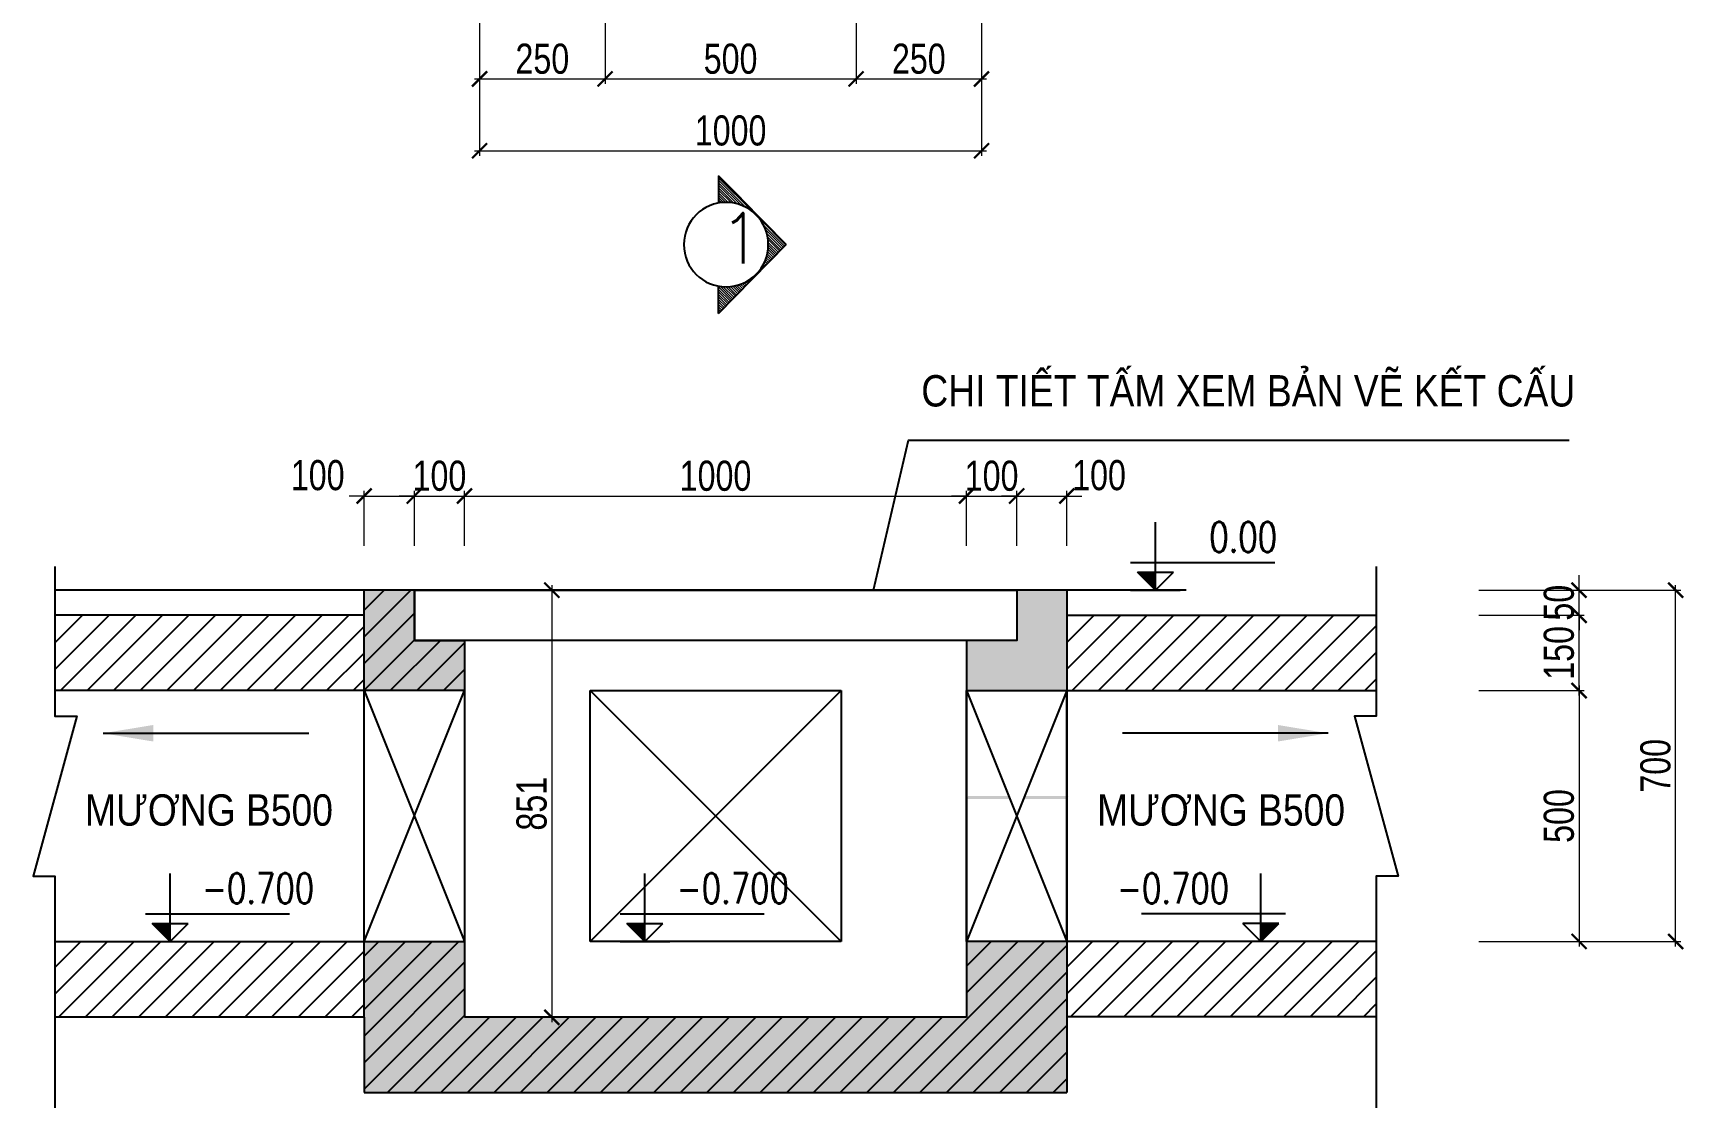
# Model space of a CAD drawing. Header units: millimetres. Extents: x -294625 to 2136527, y -251383 to 128331.
# Drawn here: x 1565050 to 1568339, y -126986 to -124844 of the extents above; entities that cross this region are included whole.
import ezdxf
from ezdxf.enums import TextEntityAlignment as Align

# ---------------------------------------------------------------- set-up
doc = ezdxf.new("R2010")
doc.units = ezdxf.units.MM
doc.linetypes.add('$0$HIDDEN', pattern=[0.375, 0.25, -0.125])
doc.linetypes.add('CONTINOUS', pattern=[0])
doc.layers.get('Defpoints').update_dxf_attribs({"lineweight": 0})
for name, color, linetype in [('1-WALL', 1, 'Continuous'), ('1HATCH', 251, 'Continuous'), ('CHU', 7, 'Continuous'), ('Gtechcons-Text', 7, 'Continuous'), ('HNCD-TEX', 3, 'Continuous'), ('P-Netcat', 6, 'CONTINOUS'), ('S13_Hatch Line', 8, 'Continuous'), ('S22_Blinding', 3, 'Continuous'), ('S24_Wall', 2, 'Continuous'), ('THAY', 7, 'Continuous')]:
    doc.layers.add(name, color=color, linetype=linetype)
for name, color, linetype, lineweight in [('8', 8, 'Continuous', 5), ('CNC291_T', 3, 'Continuous', 13), ('S-ANNO-DIMS', 41, 'Continuous', 20), ('yckt nuoc', 3, 'Continuous', 40)]:
    doc.layers.add(name, color=color, linetype=linetype, lineweight=lineweight)
doc.styles.add('HNCD- Vnsimli', font='vnsimli.shx', dxfattribs={"width": 0.75, "bigfont": 'vns.shx'})
doc.styles.add('L-Arial', font='arial.ttf')
doc.styles.add('S-TEXT-2.0H', font='unicode.shx', dxfattribs={"width": 0.8, "height": 60})
doc.styles.get("Standard").update_dxf_attribs({"font": 'arialbd.ttf'})
doc.styles.add('TXT', font='txt.shx')
doc.dimstyles.new('CNC_mm_D2.0(25) Tick', dxfattribs={"dimtxt": 60, "dimasz": 30, "dimexe": 10, "dimexo": 0, "dimgap": 10, "dimtad": 1, "dimdec": 0, "dimzin": 9, "dimdsep": 46, "dimtxsty": 'S-TEXT-2.0H', "dimblk": 'ARCHTICK', "dimcen": 10, "dimdle": 10, "dimclrd": 83, "dimclre": 83, "dimclrt": 41, "dimadec": 0, "dimazin": 2, "dimtfac": 1, "dimtdec": 0, "dimtix": 1, "dimtmove": 2, "dimatfit": 0, "dimldrblk": 'ARCHTICK', "dimfxl": 200, "dimfxlon": 1, "dimtolj": 1, "dimtzin": 0, "dimlwd": 13, "dimlwe": 13, "dimarcsym": 1})
doc.dimstyles.get("Standard").update_dxf_attribs({"dimtxt": 0.18, "dimasz": 0.18, "dimexe": 0.18, "dimexo": 0.0625, "dimgap": 0.09, "dimtad": 0, "dimtih": 1, "dimtoh": 1, "dimdec": 4, "dimzin": 0, "dimdsep": 46, "dimtxsty": 'Standard', "dimcen": 0.09, "dimadec": 0, "dimazin": 0, "dimtfac": 1, "dimtdec": 4, "dimtofl": 0, "dimtmove": 0, "dimatfit": 3, "dimfxl": 1, "dimtolj": 1, "dimtzin": 0, "dimarcsym": 0})
pattern_1 = [(45, (1412102.406, 78063.337), (-26.5165043, 26.5165043), [])]
pattern_2 = [(45, (1412102.406, 78763.337), (-26.5165043, 26.5165043), [])]

# ---------------------------------------------------------------- blocks, each defined once
blk = doc.blocks.new('MAT CAT')
at = {"layer": '8'}
h = blk.add_hatch(dxfattribs=at)
h.set_pattern_fill('ANSI31', color=256, scale=0.825754, angle=270, style=0)
h.set_pattern_definition([(315, (-103497.6712, 337412.0697), (1.853869705, 1.853869705), [])])
h.paths.add_polyline_path([(26271.9, 53048.2, 0.674504), (26272, 53048.4), (26167.5, 53149.3, 2.384757), (26167.5, 53149.2, 1037975.907024), (26167.5, 53149.2, 0.999999), (26167.4, 53149.3, -0.002012), (26167.4, 53149.3), (26064.9, 53048.4, 0.671093), (26064.9, 53048.2), (26105.4, 53048.2, -0.044637), (26104.4, 53059.4, -1), (26230.6, 53059.4, -0.044637), (26229.6, 53048.2)])
at = {"layer": 'THAY'}
for p, q in [((26064.7, 53048.2), (26167.4, 53149.3)), ((26270.1, 53048.2), (26167.4, 53149.3)), ((26064.7, 53048.2), (26105.6, 53048.2)), ((26270.1, 53048.2), (26229.4, 53048.2))]:
    blk.add_line(p, q, dxfattribs=at)
blk.add_circle((26167.5, 53059.4), 63.1, dxfattribs=at)
blk = doc.blocks.new('_ArchTick')
at = {"color": 0, "linetype": 'ByBlock', "const_width": 0.15}
blk.add_lwpolyline([(-0.5, -0.5), (0.5, 0.5)], dxfattribs=at)
blk = doc.blocks.new('*D291')
at = {"layer": '1-WALL', "color": 83, "lineweight": 13, "transparency": 16777216}
for p, q in [((1565939.6, -124735.7), (1565939.6, -124945.7)), ((1566189.6, -124735.7), (1566189.6, -124945.7)), ((1565929.6, -124935.7), (1566199.6, -124935.7))]:
    blk.add_line(p, q, dxfattribs=at)
at = {"layer": 'Defpoints', "color": 0, "transparency": 16777216}
for p in [(1565939.6, -124092.3), (1566189.6, -124092.3), (1566189.6, -124935.7)]:
    blk.add_point(p, dxfattribs=at)
at = {"layer": '1-WALL', "color": 83, "lineweight": 13, "transparency": 16777216, "xscale": 30, "yscale": 30, "zscale": 30, "rotation": 180}
blk.add_blockref('_ArchTick', (1565939.6, -124935.7), dxfattribs=at)
at = {"layer": '1-WALL', "color": 83, "lineweight": 13, "transparency": 16777216, "xscale": 30, "yscale": 30, "zscale": 30}
blk.add_blockref('_ArchTick', (1566189.6, -124935.7), dxfattribs=at)
at = {"layer": '1-WALL', "color": 41, "transparency": 16777216, "insert": (1566064.6, -124895.7), "char_height": 60, "attachment_point": 5, "style": 'S-TEXT-2.0H'}
blk.add_mtext('\\A1;250', dxfattribs=at)
blk = doc.blocks.new('*D292')
at = {"layer": '1-WALL', "color": 83, "lineweight": 13, "transparency": 16777216}
for p, q in [((1566189.6, -124735.7), (1566189.6, -124945.7)), ((1566689.6, -124735.7), (1566689.6, -124945.7)), ((1566179.6, -124935.7), (1566699.6, -124935.7))]:
    blk.add_line(p, q, dxfattribs=at)
at = {"layer": 'Defpoints', "color": 0, "transparency": 16777216}
for p in [(1566189.6, -124092.3), (1566689.6, -124576.7), (1566689.6, -124935.7)]:
    blk.add_point(p, dxfattribs=at)
at = {"layer": '1-WALL', "color": 83, "lineweight": 13, "transparency": 16777216, "xscale": 30, "yscale": 30, "zscale": 30, "rotation": 180}
blk.add_blockref('_ArchTick', (1566189.6, -124935.7), dxfattribs=at)
at = {"layer": '1-WALL', "color": 83, "lineweight": 13, "transparency": 16777216, "xscale": 30, "yscale": 30, "zscale": 30}
blk.add_blockref('_ArchTick', (1566689.6, -124935.7), dxfattribs=at)
at = {"layer": '1-WALL', "color": 41, "transparency": 16777216, "insert": (1566439.6, -124895.7), "char_height": 60, "attachment_point": 5, "style": 'S-TEXT-2.0H'}
blk.add_mtext('\\A1;500', dxfattribs=at)
blk = doc.blocks.new('*D293')
at = {"layer": '1-WALL', "color": 83, "lineweight": 13, "transparency": 16777216}
for p, q in [((1566689.6, -124735.7), (1566689.6, -124945.7)), ((1566939.6, -124735.7), (1566939.6, -124945.7)), ((1566679.6, -124935.7), (1566949.6, -124935.7))]:
    blk.add_line(p, q, dxfattribs=at)
at = {"layer": 'Defpoints', "color": 0, "transparency": 16777216}
for p in [(1566939.6, -124092.3), (1566689.6, -124576.7), (1566939.6, -124935.7)]:
    blk.add_point(p, dxfattribs=at)
at = {"layer": '1-WALL', "color": 83, "lineweight": 13, "transparency": 16777216, "xscale": 30, "yscale": 30, "zscale": 30, "rotation": 180}
blk.add_blockref('_ArchTick', (1566689.6, -124935.7), dxfattribs=at)
at = {"layer": '1-WALL', "color": 83, "lineweight": 13, "transparency": 16777216, "xscale": 30, "yscale": 30, "zscale": 30}
blk.add_blockref('_ArchTick', (1566939.6, -124935.7), dxfattribs=at)
at = {"layer": '1-WALL', "color": 41, "transparency": 16777216, "insert": (1566814.6, -124895.7), "char_height": 60, "attachment_point": 5, "style": 'S-TEXT-2.0H'}
blk.add_mtext('\\A1;250', dxfattribs=at)
blk = doc.blocks.new('*D294')
at = {"layer": '1-WALL', "color": 83, "lineweight": 13, "transparency": 16777216}
for p, q in [((1565939.6, -124878.7), (1565939.6, -125088.7)), ((1566939.6, -124878.7), (1566939.6, -125088.7)), ((1565929.6, -125078.7), (1566949.6, -125078.7))]:
    blk.add_line(p, q, dxfattribs=at)
at = {"layer": 'Defpoints', "color": 0, "transparency": 16777216}
for p in [(1565939.6, -124092.3), (1566939.6, -124092.3), (1566939.6, -125078.7)]:
    blk.add_point(p, dxfattribs=at)
at = {"layer": '1-WALL', "color": 83, "lineweight": 13, "transparency": 16777216, "xscale": 30, "yscale": 30, "zscale": 30, "rotation": 180}
blk.add_blockref('_ArchTick', (1565939.6, -125078.7), dxfattribs=at)
at = {"layer": '1-WALL', "color": 83, "lineweight": 13, "transparency": 16777216, "xscale": 30, "yscale": 30, "zscale": 30}
blk.add_blockref('_ArchTick', (1566939.6, -125078.7), dxfattribs=at)
at = {"layer": '1-WALL', "color": 41, "transparency": 16777216, "insert": (1566439.6, -125038.7), "char_height": 60, "attachment_point": 5, "style": 'S-TEXT-2.0H'}
blk.add_mtext('\\A1;1000', dxfattribs=at)
blk = doc.blocks.new('*U78')
at = {"layer": 'HNCD-TEX', "color": 8}
for p, q in [((1103, 0), (1103, 565)), ((1309, 230), (113, 230)), ((1103, 0), (954, 150)), ((1253, 150), (954, 150)), ((1103, 0), (1253, 150)), ((1309, 0), (897, 0))]:
    blk.add_line(p, q, dxfattribs=at)
blk.add_solid([(1253, 150), (1103, 150), (1103, 0)], dxfattribs=at)
at = {"layer": 'HNCD-TEX', "ltscale": 10, "style": 'HNCD- Vnsimli', "width": 0.75}
for tag, p in [('COTCAODO1', (597, 1148)), ('COTCAODO2', (597, 800)), ('COTCAODO3', (597, 441))]:
    blk.add_attdef(tag, text='', height=253, dxfattribs=at).set_placement(p, align=Align.MIDDLE_CENTER)
blk = doc.blocks.new('*D314')
at = {"layer": 'Defpoints', "color": 0, "transparency": 16777216}
for p in [(1565809.6, -125766.7), (1565709.7, -125865.7), (1565809.6, -125865.7)]:
    blk.add_point(p, dxfattribs=at)
at = {"layer": 'S-ANNO-DIMS', "color": 83, "lineweight": 13, "transparency": 16777216}
for p, q in [((1565709.7, -125766.7), (1565679.7, -125766.7)), ((1565709.7, -125865.7), (1565709.7, -125756.7)), ((1565709.7, -125766.7), (1565809.6, -125766.7)), ((1565809.6, -125865.7), (1565809.6, -125756.7)), ((1565809.6, -125766.7), (1565839.6, -125766.7))]:
    blk.add_line(p, q, dxfattribs=at)
at = {"layer": 'S-ANNO-DIMS', "color": 83, "lineweight": 13, "transparency": 16777216, "xscale": 30, "yscale": 30, "zscale": 30}
blk.add_blockref('_ArchTick', (1565709.7, -125766.7), dxfattribs=at)
at = {"layer": 'S-ANNO-DIMS', "color": 83, "lineweight": 13, "transparency": 16777216, "xscale": 30, "yscale": 30, "zscale": 30, "rotation": 180}
blk.add_blockref('_ArchTick', (1565809.6, -125766.7), dxfattribs=at)
at = {"layer": 'S-ANNO-DIMS', "color": 41, "transparency": 16777216, "insert": (1565617.1, -125725.5), "char_height": 60, "attachment_point": 5, "style": 'S-TEXT-2.0H'}
blk.add_mtext('\\A1;100', dxfattribs=at)
blk = doc.blocks.new('*D315')
at = {"layer": 'Defpoints', "color": 0, "transparency": 16777216}
for p in [(1565909.6, -125766.7), (1565809.6, -125865.7), (1565909.6, -125865.7)]:
    blk.add_point(p, dxfattribs=at)
at = {"layer": 'S-ANNO-DIMS', "color": 83, "lineweight": 13, "transparency": 16777216}
for p, q in [((1565809.6, -125766.7), (1565779.6, -125766.7)), ((1565809.6, -125865.7), (1565809.6, -125756.7)), ((1565809.6, -125766.7), (1565909.6, -125766.7)), ((1565909.6, -125865.7), (1565909.6, -125756.7)), ((1565909.6, -125766.7), (1565939.6, -125766.7))]:
    blk.add_line(p, q, dxfattribs=at)
at = {"layer": 'S-ANNO-DIMS', "color": 83, "lineweight": 13, "transparency": 16777216, "xscale": 30, "yscale": 30, "zscale": 30}
blk.add_blockref('_ArchTick', (1565809.6, -125766.7), dxfattribs=at)
at = {"layer": 'S-ANNO-DIMS', "color": 83, "lineweight": 13, "transparency": 16777216, "xscale": 30, "yscale": 30, "zscale": 30, "rotation": 180}
blk.add_blockref('_ArchTick', (1565909.6, -125766.7), dxfattribs=at)
at = {"layer": 'S-ANNO-DIMS', "color": 41, "transparency": 16777216, "insert": (1565859.6, -125726.7), "char_height": 60, "attachment_point": 5, "style": 'S-TEXT-2.0H'}
blk.add_mtext('\\A1;100', dxfattribs=at)
blk = doc.blocks.new('*D316')
at = {"layer": 'Defpoints', "color": 0, "transparency": 16777216}
for p in [(1566909.6, -125766.7), (1565909.6, -125865.7), (1566909.6, -125865.7)]:
    blk.add_point(p, dxfattribs=at)
at = {"layer": 'S-ANNO-DIMS', "color": 83, "lineweight": 13, "transparency": 16777216}
for p, q in [((1565899.6, -125766.7), (1566919.6, -125766.7)), ((1565909.6, -125865.7), (1565909.6, -125756.7)), ((1566909.6, -125865.7), (1566909.6, -125756.7))]:
    blk.add_line(p, q, dxfattribs=at)
at = {"layer": 'S-ANNO-DIMS', "color": 83, "lineweight": 13, "transparency": 16777216, "xscale": 30, "yscale": 30, "zscale": 30, "rotation": 180}
blk.add_blockref('_ArchTick', (1565909.6, -125766.7), dxfattribs=at)
at = {"layer": 'S-ANNO-DIMS', "color": 83, "lineweight": 13, "transparency": 16777216, "xscale": 30, "yscale": 30, "zscale": 30}
blk.add_blockref('_ArchTick', (1566909.6, -125766.7), dxfattribs=at)
at = {"layer": 'S-ANNO-DIMS', "color": 41, "transparency": 16777216, "insert": (1566409.6, -125726.7), "char_height": 60, "attachment_point": 5, "style": 'S-TEXT-2.0H'}
blk.add_mtext('\\A1;1000', dxfattribs=at)
blk = doc.blocks.new('*D317')
at = {"layer": 'Defpoints', "color": 0, "transparency": 16777216}
for p in [(1567009.6, -125766.7), (1566909.6, -125865.7), (1567009.6, -125865.7)]:
    blk.add_point(p, dxfattribs=at)
at = {"layer": 'S-ANNO-DIMS', "color": 83, "lineweight": 13, "transparency": 16777216}
for p, q in [((1566909.6, -125766.7), (1566879.6, -125766.7)), ((1566909.6, -125865.7), (1566909.6, -125756.7)), ((1566909.6, -125766.7), (1567009.6, -125766.7)), ((1567009.6, -125865.7), (1567009.6, -125756.7)), ((1567009.6, -125766.7), (1567039.6, -125766.7))]:
    blk.add_line(p, q, dxfattribs=at)
at = {"layer": 'S-ANNO-DIMS', "color": 83, "lineweight": 13, "transparency": 16777216, "xscale": 30, "yscale": 30, "zscale": 30}
blk.add_blockref('_ArchTick', (1566909.6, -125766.7), dxfattribs=at)
at = {"layer": 'S-ANNO-DIMS', "color": 83, "lineweight": 13, "transparency": 16777216, "xscale": 30, "yscale": 30, "zscale": 30, "rotation": 180}
blk.add_blockref('_ArchTick', (1567009.6, -125766.7), dxfattribs=at)
at = {"layer": 'S-ANNO-DIMS', "color": 41, "transparency": 16777216, "insert": (1566959.6, -125726.7), "char_height": 60, "attachment_point": 5, "style": 'S-TEXT-2.0H'}
blk.add_mtext('\\A1;100', dxfattribs=at)
blk = doc.blocks.new('*D318')
at = {"layer": 'Defpoints', "color": 0, "transparency": 16777216}
for p in [(1567109.6, -125766.7), (1567009.6, -125865.7), (1567109.6, -125865.7)]:
    blk.add_point(p, dxfattribs=at)
at = {"layer": 'S-ANNO-DIMS', "color": 83, "lineweight": 13, "transparency": 16777216}
for p, q in [((1567009.6, -125766.7), (1566979.6, -125766.7)), ((1567009.6, -125865.7), (1567009.6, -125756.7)), ((1567009.6, -125766.7), (1567109.6, -125766.7)), ((1567109.6, -125865.7), (1567109.6, -125756.7)), ((1567109.6, -125766.7), (1567139.6, -125766.7))]:
    blk.add_line(p, q, dxfattribs=at)
at = {"layer": 'S-ANNO-DIMS', "color": 83, "lineweight": 13, "transparency": 16777216, "xscale": 30, "yscale": 30, "zscale": 30}
blk.add_blockref('_ArchTick', (1567009.6, -125766.7), dxfattribs=at)
at = {"layer": 'S-ANNO-DIMS', "color": 83, "lineweight": 13, "transparency": 16777216, "xscale": 30, "yscale": 30, "zscale": 30, "rotation": 180}
blk.add_blockref('_ArchTick', (1567109.6, -125766.7), dxfattribs=at)
at = {"layer": 'S-ANNO-DIMS', "color": 41, "transparency": 16777216, "insert": (1567173.6, -125725.5), "char_height": 60, "attachment_point": 5, "style": 'S-TEXT-2.0H'}
blk.add_mtext('\\A1;100', dxfattribs=at)
blk = doc.blocks.new('*D321')
at = {"layer": '1-WALL', "color": 83, "lineweight": 13, "transparency": 16777216}
for p, q in [((1566119, -125954.3), (1566073.5, -125954.3)), ((1566083.5, -125944.3), (1566083.5, -126815.3)), ((1566119, -126805.3), (1566073.5, -126805.3))]:
    blk.add_line(p, q, dxfattribs=at)
at = {"layer": 'Defpoints', "color": 0, "transparency": 16777216}
for p in [(1566119, -125954.3), (1566083.5, -126805.3), (1566119, -126805.3)]:
    blk.add_point(p, dxfattribs=at)
at = {"layer": '1-WALL', "color": 83, "lineweight": 13, "transparency": 16777216, "xscale": 30, "yscale": 30, "zscale": 30}
for p, rotation in [((1566083.5, -125954.3), 90), ((1566083.5, -126805.3), 270)]:
    blk.add_blockref('_ArchTick', p, dxfattribs=dict(at, rotation=rotation))
at = {"layer": '1-WALL', "color": 41, "transparency": 16777216, "insert": (1566043.5, -126379.8), "char_height": 60, "attachment_point": 5, "rotation": 90, "style": 'S-TEXT-2.0H'}
blk.add_mtext('\\A1;851', dxfattribs=at)
blk = doc.blocks.new('*D340')
at = {"layer": '1-WALL', "color": 83, "lineweight": 13, "transparency": 16777216}
for p, q in [((1568129.9, -125954.3), (1568129.9, -125924.3)), ((1567929.9, -125954.3), (1568139.9, -125954.3)), ((1568129.9, -126004.3), (1568129.9, -125954.3)), ((1567929.9, -126004.3), (1568139.9, -126004.3)), ((1568129.9, -126004.3), (1568129.9, -126034.3))]:
    blk.add_line(p, q, dxfattribs=at)
at = {"layer": 'Defpoints', "color": 0, "transparency": 16777216}
for p in [(1567607.7, -125954.3), (1568129.9, -125954.3), (1567607.7, -126004.3)]:
    blk.add_point(p, dxfattribs=at)
at = {"layer": '1-WALL', "color": 83, "lineweight": 13, "transparency": 16777216, "xscale": 30, "yscale": 30, "zscale": 30}
for p, rotation in [((1568129.9, -125954.3), 270), ((1568129.9, -126004.3), 90)]:
    blk.add_blockref('_ArchTick', p, dxfattribs=dict(at, rotation=rotation))
at = {"layer": '1-WALL', "color": 41, "transparency": 16777216, "insert": (1568089.9, -125979.3), "char_height": 60, "attachment_point": 5, "rotation": 90, "style": 'S-TEXT-2.0H'}
blk.add_mtext('\\A1;50', dxfattribs=at)
blk = doc.blocks.new('*D341')
at = {"layer": '1-WALL', "color": 83, "lineweight": 13, "transparency": 16777216}
for p, q in [((1568129.9, -126164.3), (1568129.9, -125994.3)), ((1567929.9, -126004.3), (1568139.9, -126004.3)), ((1567929.9, -126154.3), (1568139.9, -126154.3))]:
    blk.add_line(p, q, dxfattribs=at)
at = {"layer": 'Defpoints', "color": 0, "transparency": 16777216}
for p in [(1567808.9, -126004.3), (1568129.9, -126004.3), (1567808.9, -126154.3)]:
    blk.add_point(p, dxfattribs=at)
at = {"layer": '1-WALL', "color": 83, "lineweight": 13, "transparency": 16777216, "xscale": 30, "yscale": 30, "zscale": 30}
for p, rotation in [((1568129.9, -126004.3), 90), ((1568129.9, -126154.3), 270)]:
    blk.add_blockref('_ArchTick', p, dxfattribs=dict(at, rotation=rotation))
at = {"layer": '1-WALL', "color": 41, "transparency": 16777216, "insert": (1568089.9, -126079.3), "char_height": 60, "attachment_point": 5, "rotation": 90, "style": 'S-TEXT-2.0H'}
blk.add_mtext('\\A1;150', dxfattribs=at)
blk = doc.blocks.new('*D342')
at = {"layer": '1-WALL', "color": 83, "lineweight": 13, "transparency": 16777216}
for p, q in [((1567929.9, -126154.3), (1568139.9, -126154.3)), ((1568129.9, -126144.3), (1568129.9, -126664.3)), ((1567929.9, -126654.3), (1568139.9, -126654.3))]:
    blk.add_line(p, q, dxfattribs=at)
at = {"layer": 'Defpoints', "color": 0, "transparency": 16777216}
for p in [(1567765.9, -126154.3), (1567761.6, -126654.3), (1568129.9, -126654.3)]:
    blk.add_point(p, dxfattribs=at)
at = {"layer": '1-WALL', "color": 83, "lineweight": 13, "transparency": 16777216, "xscale": 30, "yscale": 30, "zscale": 30}
for p, rotation in [((1568129.9, -126154.3), 90), ((1568129.9, -126654.3), 270)]:
    blk.add_blockref('_ArchTick', p, dxfattribs=dict(at, rotation=rotation))
at = {"layer": '1-WALL', "color": 41, "transparency": 16777216, "insert": (1568089.9, -126404.3), "char_height": 60, "attachment_point": 5, "rotation": 90, "style": 'S-TEXT-2.0H'}
blk.add_mtext('\\A1;500', dxfattribs=at)
blk = doc.blocks.new('*D343')
at = {"layer": '1-WALL', "color": 83, "lineweight": 13, "transparency": 16777216}
for p, q in [((1568122.3, -125954.3), (1568332.3, -125954.3)), ((1568322.3, -126664.3), (1568322.3, -125944.3)), ((1568122.3, -126654.3), (1568332.3, -126654.3))]:
    blk.add_line(p, q, dxfattribs=at)
at = {"layer": 'Defpoints', "color": 0, "transparency": 16777216}
for p in [(1567975, -125954.3), (1568322.3, -125954.3), (1567975, -126654.3)]:
    blk.add_point(p, dxfattribs=at)
at = {"layer": '1-WALL', "color": 83, "lineweight": 13, "transparency": 16777216, "xscale": 30, "yscale": 30, "zscale": 30}
for p, rotation in [((1568322.3, -125954.3), 90), ((1568322.3, -126654.3), 270)]:
    blk.add_blockref('_ArchTick', p, dxfattribs=dict(at, rotation=rotation))
at = {"layer": '1-WALL', "color": 41, "transparency": 16777216, "insert": (1568282.3, -126304.3), "char_height": 60, "attachment_point": 5, "rotation": 90, "style": 'S-TEXT-2.0H'}
blk.add_mtext('\\A1;700', dxfattribs=at)

msp = doc.modelspace()

# ---------------------------------------------------------------- hatches: boundary and pattern name
at = {"layer": 'S13_Hatch Line', "linetype": '$0$HIDDEN'}
h = msp.add_hatch(dxfattribs=at)
h.set_pattern_fill('ANSI31', color=256, scale=300)
h.set_pattern_definition([(45, (304238.938, -268150.267), (-26.5165043, 26.5165043), [])])
h.paths.add_polyline_path([(1565909.6, -126054.3), (1565809.6, -126054.3), (1565809.6, -125954.3), (1565709.6, -125954.3), (1565709.6, -126154.3), (1565909.6, -126154.3)])
h.paths.add_polyline_path([(1567109.6, -126364.3), (1567109.6, -126370.3), (1567112.9, -126364.3)])
h.paths.add_polyline_path([(1566909.6, -126654.3), (1566909.6, -126370.3), (1566909.6, -126370.3), (1566909.6, -126805.3), (1565909.6, -126805.3), (1565909.6, -126654.3), (1565709.6, -126654.3), (1565709.6, -126805.3), (1565709.6, -126955.3), (1567109.6, -126955.3), (1567109.6, -126654.3)])
h.paths.add_polyline_path([(1566993.6, -126364.3), (1566996, -126370.3), (1567023.2, -126370.3), (1567025.6, -126364.3)])
at = {"layer": 'S13_Hatch Line'}
h = msp.add_hatch(dxfattribs=at)
h.set_pattern_fill('AR-CONC', color=256, scale=10)
h.set_pattern_definition([(50, (304238.94, -268150.27), (71.7260183, -6.2752135), [7.5, -82.5]), (355, (304238.94, -268150.27), (-13.8751334, 75.2192134), [6, -66]), (100.4514445, (304244.915, -268150.79), (57.8508847, 68.943999), [6.374019, -70.114211]), (46.1842, (304238.94, -268130.27), (106.724133, -16.551928), [11.25, -123.75]), (96.6356355, (304247.83, -268131.65), (93.4661946, 97.41186), [9.561034, -105.171376]), (351.184164, (304238.94, -268130.27), (93.4661945, 97.41186), [9, -99]), (21, (304248.94, -268135.27), (59.6907052, -40.261889), [7.5, -82.5]), (326, (304248.94, -268135.27), (24.331533, 72.5150045), [6, -66]), (71.451445, (304253.91, -268138.62), (84.0222377, 32.2531153), [6.374019, -70.114211]), (37.5, (304238.938, -268150.267), (1.21598553, 33.2893854), [0, -65.2, 0, -67, 0, -66.25]), (7.5, (304238.938, -268150.267), (26.3069537, 39.4411712), [0, -38.2, 0, -63.7, 0, -25.25]), (327.5, (304216.638, -268150.267), (53.3822436, -2.2554872), [0, -25, 0, -78, 0, -103.5]), (317.5, (304206.64, -268150.267), (58.318617, 10.0104982), [0, -32.5, 0, -51.8, 0, -73.5])])
h.paths.add_polyline_path([(1565909.6, -126054.3), (1565809.6, -126054.3), (1565809.6, -125954.3), (1565709.6, -125954.3), (1565709.6, -126154.3), (1565909.6, -126154.3)])
h.paths.add_polyline_path([(1566909.6, -126154.3), (1567109.6, -126154.3), (1567109.6, -125954.3), (1567009.6, -125954.3), (1567009.6, -126054.3), (1566909.6, -126054.3)])
h.paths.add_polyline_path([(1566909.6, -126654.3), (1566909.6, -126370.3), (1566909.6, -126370.3), (1566909.6, -126805.3), (1565909.6, -126805.3), (1565909.6, -126654.3), (1565709.6, -126654.3), (1565709.6, -126805.3), (1565709.6, -126955.3), (1567109.6, -126955.3), (1567109.6, -126654.3)])
h.paths.add_polyline_path([(1566996, -126370.3), (1566993.6, -126364.3), (1566912.9, -126364.3), (1566909.6, -126370.3)])
h.paths.add_polyline_path([(1567025.6, -126364.3), (1567023.2, -126370.3), (1567109.6, -126370.3), (1567112.9, -126364.3)])
at = {"layer": 'S13_Hatch Line', "linetype": '$0$HIDDEN'}
h = msp.add_hatch(dxfattribs=at)
h.set_pattern_fill('ANSI31', color=256, scale=300)
h.set_pattern_definition(pattern_2)
h.paths.add_polyline_path([(1565709.6, -126004.3), (1565093.5, -126004.3), (1565093.5, -126154.3), (1565709.6, -126154.3)])
h = msp.add_hatch(dxfattribs=at)
h.set_pattern_fill('ANSI31', color=256, scale=300)
h.set_pattern_definition(pattern_2)
h.paths.add_polyline_path([(1567109.6, -126004.3), (1567725.7, -126004.3), (1567725.7, -126154.3), (1567109.6, -126154.3)])
h = msp.add_hatch(dxfattribs=at)
h.set_pattern_fill('ANSI31', color=256, scale=300)
h.set_pattern_definition(pattern_1)
h.paths.add_polyline_path([(1565093.5, -126654.3), (1565093.5, -126804.3), (1565709.6, -126804.3), (1565709.6, -126654.3)])
h = msp.add_hatch(dxfattribs=at)
h.set_pattern_fill('ANSI31', color=256, scale=300)
h.set_pattern_definition(pattern_1)
h.paths.add_polyline_path([(1567725.7, -126654.3), (1567725.7, -126804.3), (1567109.6, -126804.3), (1567109.6, -126654.3)])

# ---------------------------------------------------------------- linework, layer by layer
at = {"layer": '1-WALL'}
for p, q in [((1565709.6, -126805.3), (1565709.6, -125954.3)), ((1567009.6, -125954.3), (1567009.6, -126054.3)), ((1567109.6, -125954.3), (1567109.6, -126114.3)), ((1566909.6, -126054.3), (1566909.6, -126805.3)), ((1567009.6, -126054.3), (1566909.6, -126054.3)), ((1567109.6, -126114.3), (1567109.6, -126955.3)), ((1565709.6, -126654.3), (1565909.6, -126654.3)), ((1565709.6, -126805.3), (1565709.6, -126955.3)), ((1566909.6, -126805.3), (1565909.6, -126805.3)), ((1565709.6, -126955.3), (1567109.6, -126955.3))]:
    msp.add_line(p, q, dxfattribs=at)
at = {"layer": '1-WALL', "elevation": 80.5}
for points in [[(1565093.5, -125907.1), (1565093.5, -126205.4), (1565137.1, -126205.4), (1565050, -126524), (1565093.5, -126524), (1565093.5, -126986.1)], [(1567725.7, -125907.1), (1567725.7, -126205.4), (1567682.2, -126205.4), (1567769.3, -126524), (1567725.7, -126524), (1567725.7, -126986.1)]]:
    msp.add_lwpolyline(points, dxfattribs=at)
at = {"layer": '1-WALL'}
msp.add_lwpolyline([(1565809.6, -125954.3), (1565809.6, -126054.3), (1565909.6, -126054.3), (1565909.6, -126805.3)], dxfattribs=at)
msp.add_lwpolyline([(1565809.6, -125954.3), (1567009.6, -125954.3), (1567009.6, -126054.3), (1565809.6, -126054.3)], close=True, dxfattribs=at)
at = {"layer": '1HATCH'}
msp.add_line((1567347.3, -125954.3), (1565093.5, -125954.3), dxfattribs=at)
msp.add_lwpolyline([(1566724.4, -125954.3), (1566794.3, -125655.4), (1568110.2, -125655.4)], dxfattribs=at)
at = {"layer": 'S13_Hatch Line'}
for p, q in [((1565909.6, -126154.3), (1565093.5, -126154.3)), ((1566909.6, -126154.3), (1567725.7, -126154.3))]:
    msp.add_line(p, q, dxfattribs=at)
at = {"layer": 'S22_Blinding', "color": 1}
for p, q in [((1565709.6, -126154.3), (1565909.6, -126654.3)), ((1565709.6, -126654.3), (1565909.6, -126154.3)), ((1566159.6, -126154.3), (1566659.6, -126654.3)), ((1566659.6, -126154.3), (1566159.6, -126654.3))]:
    msp.add_line(p, q, dxfattribs=at)
msp.add_lwpolyline([(1566909.6, -126154.3), (1567109.6, -126154.3), (1567109.6, -126654.3), (1566909.6, -126654.3), (1566909.6, -126154.3), (1567109.6, -126654.3), (1567109.6, -126154.3), (1566909.6, -126654.3)], dxfattribs=at)
at = {"layer": 'S24_Wall', "color": 3}
for p, q in [((1567109.6, -125954.3), (1567009.6, -125954.3)), ((1565709.6, -126004.3), (1565093.5, -126004.3)), ((1567109.6, -126004.3), (1567725.7, -126004.3)), ((1566159.6, -126654.3), (1566159.6, -126154.3)), ((1566159.6, -126154.3), (1566659.6, -126154.3)), ((1566659.6, -126154.3), (1566659.6, -126654.3)), ((1565093.5, -126654.3), (1565709.6, -126654.3)), ((1566659.6, -126654.3), (1566159.6, -126654.3)), ((1567725.7, -126654.3), (1567109.6, -126654.3)), ((1565093.5, -126804.3), (1565709.6, -126804.3)), ((1567725.7, -126804.3), (1567109.6, -126804.3))]:
    msp.add_line(p, q, dxfattribs=at)

# ---------------------------------------------------------------- block references
at = {"layer": 'CNC291_T'}
ref = msp.add_blockref('*U78', (1567550.7, -125954.3), dxfattribs=dict(at, xscale=-0.24, yscale=0.24, zscale=0.24))
ref.add_attrib('COTCAODO3', '0.00', dxfattribs={"layer": 'HNCD-TEX', "ltscale": 10, "height": 60, "style": 'HNCD- Vnsimli', "width": 0.75}).set_placement((1567460.9, -125848.4), align=Align.MIDDLE_CENTER)
ref = msp.add_blockref('*U78', (1565588, -126654.3), dxfattribs=dict(at, xscale=-0.24, yscale=0.24, zscale=0.24))
ref.add_attrib('COTCAODO3', '-0.700', dxfattribs={"layer": 'HNCD-TEX', "ltscale": 10, "height": 60, "style": 'HNCD- Vnsimli', "width": 0.75}).set_placement((1565498.2, -126548.4), align=Align.MIDDLE_CENTER)
ref = msp.add_blockref('*U78', (1566533.8, -126654.3), dxfattribs=dict(at, xscale=-0.24, yscale=0.24, zscale=0.24))
ref.add_attrib('COTCAODO3', '-0.700', dxfattribs={"layer": 'HNCD-TEX', "ltscale": 10, "height": 60, "style": 'HNCD- Vnsimli', "width": 0.75}).set_placement((1566443.9, -126548.4), align=Align.MIDDLE_CENTER)
ref = msp.add_blockref('*U78', (1567231.2, -126654.3), dxfattribs=dict(at, xscale=0.24, yscale=0.24, zscale=0.24))
ref.add_attrib('COTCAODO3', '-0.700', dxfattribs={"layer": 'HNCD-TEX', "ltscale": 10, "height": 60, "style": 'HNCD- Vnsimli', "width": 0.75}).set_placement((1567321, -126548.4), align=Align.MIDDLE_CENTER)
at = {"layer": 'P-Netcat', "xscale": -1.333333333302286, "yscale": 1.333333333302286, "zscale": 1.333333333302286, "rotation": 270}
msp.add_blockref('MAT CAT', (1495684.8, -160155.7), dxfattribs=at)

# ---------------------------------------------------------------- texts
at = {"layer": 'CHU', "color": 3, "style": 'TXT'}
msp.add_text('1', height=100, dxfattribs=at).set_placement((1566417.2, -125303.1))
at = {"layer": 'Gtechcons-Text', "style": 'L-Arial', "width": 0.85}
for s, rotation, p in [('CHI TIẾT TẤM XEM BẢN VẼ KẾT CẤU', 360, (1566819.5, -125588.3, -161)), ('MƯƠNG B500', 360, (1565153.5, -126423.6)), ('MƯƠNG B500', 0, (1567169.7, -126423.6))]:
    msp.add_text(s, height=62.5, rotation=rotation, dxfattribs=at).set_placement(p)

# ---------------------------------------------------------------- dimensions: what is measured, and where the dimension line sits
at = {"layer": '1-WALL'}
for base, p1, p2, picture, middle in [((1566189.6, -124935.7), (1565939.6, -124092.3), (1566189.6, -124092.3), '*D291', (1566064.6, -124895.7)), ((1566939.6, -125078.7), (1565939.6, -124092.3), (1566939.6, -124092.3), '*D294', (1566439.6, -125038.7)), ((1566689.6, -124935.7), (1566189.6, -124092.3), (1566689.6, -124576.7), '*D292', (1566439.6, -124895.7)), ((1566939.6, -124935.7), (1566689.6, -124576.7), (1566939.6, -124092.3), '*D293', (1566814.6, -124895.7))]:
    dim = msp.add_linear_dim(base=base, p1=p1, p2=p2, dimstyle='CNC_mm_D2.0(25) Tick', dxfattribs=at)
    dim.commit()
    dim.dimension.update_dxf_attribs({"geometry": picture, "text_midpoint": middle})
for base, p1, p2, picture, middle in [((1568129.9, -125954.3), (1567607.7, -126004.3), (1567607.7, -125954.3), '*D340', (1568089.9, -125979.3)), ((1566083.5, -126805.3), (1566119, -125954.3), (1566119, -126805.3), '*D321', (1566043.5, -126379.8)), ((1568322.3, -125954.3), (1567975, -126654.3), (1567975, -125954.3), '*D343', (1568282.3, -126304.3)), ((1568129.9, -126004.3), (1567808.9, -126154.3), (1567808.9, -126004.3), '*D341', (1568089.9, -126079.3)), ((1568129.9, -126654.3), (1567765.9, -126154.3), (1567761.6, -126654.3), '*D342', (1568089.9, -126404.3))]:
    dim = msp.add_linear_dim(base=base, p1=p1, p2=p2, angle=90, dimstyle='CNC_mm_D2.0(25) Tick', dxfattribs=at)
    dim.commit()
    dim.dimension.update_dxf_attribs({"geometry": picture, "text_midpoint": middle})
at = {"layer": 'S-ANNO-DIMS'}
for base, p1, p2, picture, middle in [((1565809.6, -125766.7), (1565709.7, -125865.7), (1565809.6, -125865.7), '*D314', (1565617.1, -125725.5)), ((1567109.6, -125766.7), (1567009.6, -125865.7), (1567109.6, -125865.7), '*D318', (1567173.6, -125725.5))]:
    dim = msp.add_linear_dim(base=base, p1=p1, p2=p2, dimstyle='CNC_mm_D2.0(25) Tick', dxfattribs=at)
    dim.commit()
    dim.dimension.update_dxf_attribs({"geometry": picture, "text_midpoint": middle, "dimtype": 160})
for base, p1, p2, picture, middle in [((1565909.6, -125766.7), (1565809.6, -125865.7), (1565909.6, -125865.7), '*D315', (1565859.6, -125726.7)), ((1566909.6, -125766.7), (1565909.6, -125865.7), (1566909.6, -125865.7), '*D316', (1566409.6, -125726.7)), ((1567009.6, -125766.7), (1566909.6, -125865.7), (1567009.6, -125865.7), '*D317', (1566959.6, -125726.7))]:
    dim = msp.add_linear_dim(base=base, p1=p1, p2=p2, dimstyle='CNC_mm_D2.0(25) Tick', dxfattribs=at)
    dim.commit()
    dim.dimension.update_dxf_attribs({"geometry": picture, "text_midpoint": middle})

# ---------------------------------------------------------------- leaders
at = {"layer": 'yckt nuoc'}
for points in [[(1565189.4, -126239.4), (1565599.2, -126239.4)], [(1567629.8, -126239.4), (1567220.1, -126239.4)]]:
    msp.add_leader(points, dimstyle='Standard', override={"dimasz": 100, "dimfxl": 200, "dimfxlon": 1, "dimtfill": 1, "dimarcsym": 1}, dxfattribs=at)

doc.saveas('drawing.dxf')
